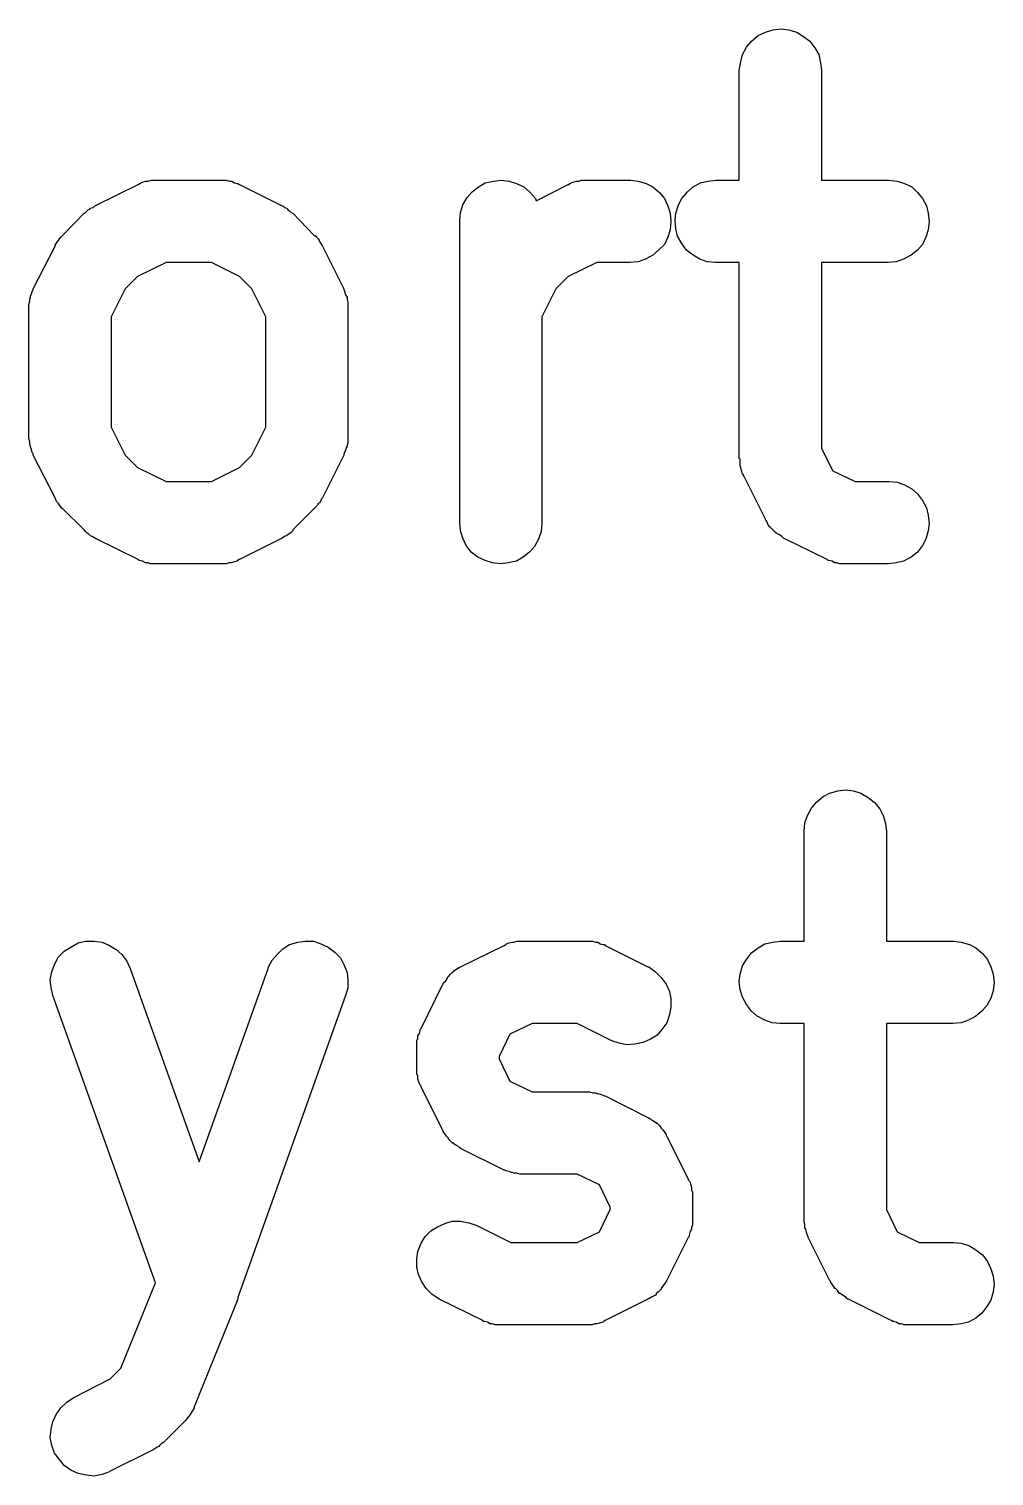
# Model space of a CAD drawing. Extents: x 94.4 to 145.6, y -140.8 to -106.9.
# Drawn here: x 116.122 to 117.296, y -117.15 to -115.391 of the extents above; entities that cross this region are included whole.
import ezdxf

# ---------------------------------------------------------------- set-up
doc = ezdxf.new("R2010")
doc.units = 0
doc.layers.add('BLACK', color=7, linetype='CONTINUOUS')

msp = doc.modelspace()

# ---------------------------------------------------------------- linework, layer by layer
at = {"layer": 'BLACK', "linetype": 'CONTINUOUS'}
for p, q in [((116.995, -115.413), (117.001, -115.406)), ((117.001, -115.406), (117.009, -115.399)), ((117.009, -115.399), (117.018, -115.395)), ((117.018, -115.395), (117.027, -115.392)), ((117.027, -115.392), (117.037, -115.391)), ((117.037, -115.391), (117.046, -115.392)), ((117.046, -115.392), (117.056, -115.395)), ((117.056, -115.395), (117.064, -115.4)), ((117.064, -115.4), (117.072, -115.406)), ((117.072, -115.406), (117.078, -115.414)), ((116.988, -115.431), (116.99, -115.422)), ((116.99, -115.422), (116.995, -115.413)), ((117.078, -115.414), (117.083, -115.422)), ((117.083, -115.422), (117.085, -115.432)), ((116.986, -115.441), (116.988, -115.431)), ((116.986, -115.575), (116.986, -115.441)), ((116.986, -115.441), (116.986, -115.441)), ((117.085, -115.432), (117.086, -115.441)), ((117.086, -115.441), (117.086, -115.575)), ((116.202, -115.606), (116.255, -115.58)), ((116.255, -115.58), (116.257, -115.579)), ((116.255, -115.58), (116.255, -115.58)), ((116.257, -115.579), (116.258, -115.578)), ((116.258, -115.578), (116.261, -115.577)), ((116.261, -115.577), (116.264, -115.576)), ((116.264, -115.576), (116.266, -115.576)), ((116.266, -115.576), (116.267, -115.576)), ((116.267, -115.576), (116.271, -115.575)), ((116.271, -115.575), (116.274, -115.575)), ((116.274, -115.575), (116.275, -115.575)), ((116.275, -115.575), (116.277, -115.575)), ((116.277, -115.575), (116.355, -115.575)), ((116.355, -115.575), (116.356, -115.575)), ((116.356, -115.575), (116.358, -115.575)), ((116.358, -115.575), (116.359, -115.575)), ((116.359, -115.575), (116.362, -115.575)), ((116.362, -115.575), (116.366, -115.576)), ((116.366, -115.576), (116.367, -115.576)), ((116.367, -115.576), (116.369, -115.576)), ((116.369, -115.576), (116.372, -115.578)), ((116.372, -115.578), (116.375, -115.579)), ((116.375, -115.579), (116.376, -115.579)), ((116.376, -115.579), (116.378, -115.58)), ((116.378, -115.58), (116.43, -115.606)), ((116.661, -115.589), (116.669, -115.583)), ((116.669, -115.583), (116.677, -115.578)), ((116.677, -115.578), (116.687, -115.576)), ((116.687, -115.576), (116.696, -115.575)), ((116.696, -115.575), (116.706, -115.576)), ((116.706, -115.576), (116.715, -115.579)), ((116.715, -115.579), (116.724, -115.583)), ((116.724, -115.583), (116.731, -115.589)), ((116.739, -115.6), (116.778, -115.58)), ((116.778, -115.58), (116.779, -115.58)), ((116.779, -115.58), (116.78, -115.579)), ((116.78, -115.579), (116.782, -115.578)), ((116.782, -115.578), (116.785, -115.577)), ((116.785, -115.577), (116.788, -115.576)), ((116.788, -115.576), (116.79, -115.576)), ((116.79, -115.576), (116.791, -115.576)), ((116.791, -115.576), (116.794, -115.575)), ((116.794, -115.575), (116.798, -115.575)), ((116.798, -115.575), (116.799, -115.575)), ((116.799, -115.575), (116.801, -115.575)), ((116.801, -115.575), (116.853, -115.575)), ((116.853, -115.575), (116.854, -115.575)), ((116.854, -115.575), (116.863, -115.576)), ((116.863, -115.576), (116.873, -115.579)), ((116.873, -115.579), (116.881, -115.583)), ((116.881, -115.583), (116.889, -115.59)), ((116.923, -115.589), (116.93, -115.583)), ((116.93, -115.583), (116.939, -115.578)), ((116.939, -115.578), (116.948, -115.576)), ((116.948, -115.576), (116.958, -115.575)), ((116.958, -115.575), (116.986, -115.575)), ((117.086, -115.575), (117.167, -115.575)), ((117.167, -115.575), (117.168, -115.575)), ((117.168, -115.575), (117.178, -115.576)), ((117.178, -115.576), (117.187, -115.579)), ((117.187, -115.579), (117.196, -115.583)), ((117.196, -115.583), (117.203, -115.59)), ((116.65, -115.605), (116.655, -115.596)), ((116.655, -115.596), (116.661, -115.589)), ((116.731, -115.589), (116.738, -115.597)), ((116.738, -115.597), (116.739, -115.6)), ((116.889, -115.59), (116.895, -115.597)), ((116.895, -115.597), (116.899, -115.606)), ((116.912, -115.605), (116.916, -115.597)), ((116.916, -115.597), (116.923, -115.589)), ((117.203, -115.59), (117.209, -115.597)), ((117.209, -115.597), (117.214, -115.606)), ((116.163, -115.642), (116.189, -115.615)), ((116.189, -115.615), (116.19, -115.615)), ((116.19, -115.615), (116.192, -115.613)), ((116.192, -115.613), (116.194, -115.611)), ((116.194, -115.611), (116.196, -115.61)), ((116.196, -115.61), (116.197, -115.609)), ((116.197, -115.609), (116.2, -115.608)), ((116.2, -115.608), (116.202, -115.606)), ((116.43, -115.606), (116.431, -115.606)), ((116.431, -115.606), (116.433, -115.608)), ((116.433, -115.608), (116.436, -115.609)), ((116.436, -115.609), (116.437, -115.611)), ((116.437, -115.611), (116.439, -115.612)), ((116.439, -115.612), (116.441, -115.614)), ((116.441, -115.614), (116.443, -115.615)), ((116.443, -115.615), (116.469, -115.642)), ((116.646, -115.624), (116.647, -115.614)), ((116.647, -115.614), (116.65, -115.605)), ((116.899, -115.606), (116.902, -115.615)), ((116.902, -115.615), (116.903, -115.625)), ((116.908, -115.624), (116.909, -115.615)), ((116.909, -115.615), (116.912, -115.605)), ((117.214, -115.606), (117.216, -115.615)), ((117.216, -115.615), (117.217, -115.625)), ((116.646, -115.625), (116.646, -115.624)), ((116.646, -115.991), (116.646, -115.625)), ((116.902, -115.635), (116.899, -115.644)), ((116.903, -115.625), (116.902, -115.635)), ((116.909, -115.634), (116.908, -115.624)), ((116.911, -115.643), (116.909, -115.634)), ((117.216, -115.635), (117.213, -115.644)), ((117.217, -115.625), (117.216, -115.635)), ((116.154, -115.654), (116.155, -115.652)), ((116.154, -115.655), (116.154, -115.654)), ((116.155, -115.652), (116.157, -115.649)), ((116.157, -115.649), (116.158, -115.648)), ((116.158, -115.648), (116.159, -115.646)), ((116.159, -115.646), (116.161, -115.644)), ((116.161, -115.644), (116.163, -115.642)), ((116.469, -115.642), (116.47, -115.642)), ((116.47, -115.642), (116.472, -115.644)), ((116.472, -115.644), (116.474, -115.646)), ((116.474, -115.646), (116.475, -115.648)), ((116.475, -115.648), (116.476, -115.65)), ((116.476, -115.65), (116.477, -115.652)), ((116.477, -115.652), (116.479, -115.655)), ((116.895, -115.653), (116.888, -115.66)), ((116.899, -115.644), (116.895, -115.653)), ((116.916, -115.652), (116.911, -115.643)), ((116.922, -115.66), (116.916, -115.652)), ((117.209, -115.653), (117.203, -115.66)), ((117.213, -115.644), (117.209, -115.653)), ((116.127, -115.707), (116.154, -115.655)), ((116.479, -115.655), (116.505, -115.707)), ((116.872, -115.671), (116.863, -115.674)), ((116.881, -115.666), (116.872, -115.671)), ((116.888, -115.66), (116.881, -115.666)), ((116.93, -115.666), (116.922, -115.66)), ((116.938, -115.671), (116.93, -115.666)), ((116.947, -115.674), (116.938, -115.671)), ((117.186, -115.671), (117.177, -115.674)), ((117.195, -115.666), (117.186, -115.671)), ((117.203, -115.66), (117.195, -115.666)), ((116.289, -115.675), (116.254, -115.692)), ((116.344, -115.675), (116.289, -115.675)), ((116.378, -115.692), (116.344, -115.675)), ((116.813, -115.675), (116.778, -115.692)), ((116.853, -115.675), (116.813, -115.675)), ((116.863, -115.674), (116.853, -115.675)), ((116.957, -115.675), (116.947, -115.674)), ((116.958, -115.675), (116.957, -115.675)), ((116.986, -115.675), (116.958, -115.675)), ((116.986, -115.913), (116.986, -115.675)), ((117.167, -115.675), (117.086, -115.675)), ((117.086, -115.675), (117.086, -115.901)), ((117.177, -115.674), (117.167, -115.675)), ((116.127, -115.708), (116.127, -115.707)), ((116.239, -115.707), (116.222, -115.741)), ((116.254, -115.692), (116.239, -115.707)), ((116.393, -115.707), (116.378, -115.692)), ((116.41, -115.741), (116.393, -115.707)), ((116.505, -115.707), (116.505, -115.708)), ((116.763, -115.707), (116.746, -115.741)), ((116.778, -115.692), (116.763, -115.707)), ((116.122, -115.726), (116.123, -115.722)), ((116.123, -115.719), (116.124, -115.718)), ((116.123, -115.722), (116.123, -115.719)), ((116.124, -115.716), (116.125, -115.713)), ((116.124, -115.718), (116.124, -115.716)), ((116.125, -115.713), (116.126, -115.71)), ((116.126, -115.71), (116.127, -115.708)), ((116.505, -115.708), (116.506, -115.709)), ((116.506, -115.709), (116.506, -115.71)), ((116.506, -115.71), (116.507, -115.714)), ((116.507, -115.714), (116.509, -115.717)), ((116.509, -115.717), (116.509, -115.718)), ((116.509, -115.718), (116.509, -115.72)), ((116.509, -115.72), (116.51, -115.723)), ((116.51, -115.723), (116.51, -115.726)), ((116.122, -115.727), (116.122, -115.726)), ((116.122, -115.729), (116.122, -115.727)), ((116.122, -115.887), (116.122, -115.729)), ((116.122, -115.729), (116.122, -115.729)), ((116.222, -115.741), (116.222, -115.875)), ((116.41, -115.875), (116.41, -115.741)), ((116.51, -115.726), (116.51, -115.728)), ((116.51, -115.728), (116.51, -115.729)), ((116.51, -115.729), (116.51, -115.887)), ((116.746, -115.741), (116.746, -115.991)), ((116.222, -115.875), (116.239, -115.909)), ((116.393, -115.909), (116.41, -115.875)), ((116.122, -115.888), (116.122, -115.887)), ((116.122, -115.889), (116.122, -115.888)), ((116.123, -115.893), (116.122, -115.889)), ((116.123, -115.896), (116.123, -115.893)), ((116.124, -115.898), (116.123, -115.896)), ((116.124, -115.899), (116.124, -115.898)), ((116.125, -115.902), (116.124, -115.899)), ((116.508, -115.9), (116.507, -115.903)), ((116.509, -115.898), (116.508, -115.9)), ((116.51, -115.894), (116.509, -115.897)), ((116.509, -115.897), (116.509, -115.898)), ((116.51, -115.887), (116.51, -115.887)), ((116.51, -115.887), (116.51, -115.889)), ((116.51, -115.889), (116.51, -115.89)), ((116.51, -115.89), (116.51, -115.894)), ((116.126, -115.906), (116.125, -115.902)), ((116.127, -115.907), (116.126, -115.906)), ((116.127, -115.908), (116.127, -115.907)), ((116.127, -115.909), (116.127, -115.908)), ((116.154, -115.961), (116.127, -115.909)), ((116.239, -115.909), (116.254, -115.924)), ((116.378, -115.924), (116.393, -115.909)), ((116.505, -115.909), (116.479, -115.961)), ((116.506, -115.906), (116.505, -115.908)), ((116.505, -115.908), (116.505, -115.909)), ((116.507, -115.903), (116.506, -115.906)), ((116.987, -115.914), (116.986, -115.913)), ((116.987, -115.916), (116.987, -115.914)), ((116.987, -115.919), (116.987, -115.916)), ((117.086, -115.901), (117.1, -115.928)), ((116.254, -115.924), (116.289, -115.941)), ((116.344, -115.941), (116.378, -115.924)), ((116.987, -115.922), (116.987, -115.919)), ((116.988, -115.924), (116.987, -115.922)), ((116.988, -115.925), (116.988, -115.924)), ((116.989, -115.929), (116.988, -115.925)), ((116.99, -115.932), (116.989, -115.929)), ((116.991, -115.933), (116.99, -115.932)), ((116.991, -115.934), (116.991, -115.933)), ((116.992, -115.935), (116.991, -115.934)), ((117.018, -115.987), (116.992, -115.935)), ((117.1, -115.928), (117.127, -115.941)), ((116.289, -115.941), (116.344, -115.941)), ((117.127, -115.941), (117.167, -115.941)), ((117.167, -115.941), (117.168, -115.941)), ((117.168, -115.941), (117.178, -115.942)), ((117.178, -115.942), (117.187, -115.945)), ((117.187, -115.945), (117.196, -115.95)), ((117.196, -115.95), (117.203, -115.956)), ((116.155, -115.964), (116.154, -115.961)), ((116.156, -115.966), (116.155, -115.964)), ((116.158, -115.968), (116.156, -115.966)), ((116.159, -115.97), (116.158, -115.968)), ((116.161, -115.972), (116.159, -115.97)), ((116.473, -115.97), (116.471, -115.972)), ((116.474, -115.968), (116.473, -115.97)), ((116.476, -115.967), (116.474, -115.968)), ((116.477, -115.964), (116.476, -115.967)), ((116.478, -115.962), (116.477, -115.964)), ((116.479, -115.961), (116.478, -115.962)), ((117.203, -115.956), (117.209, -115.964)), ((117.209, -115.964), (117.214, -115.973)), ((116.162, -115.974), (116.161, -115.972)), ((116.163, -115.974), (116.162, -115.974)), ((116.189, -116), (116.163, -115.974)), ((116.469, -115.974), (116.443, -116)), ((116.471, -115.972), (116.469, -115.974)), ((117.018, -115.988), (117.018, -115.987)), ((117.019, -115.989), (117.018, -115.988)), ((117.214, -115.973), (117.216, -115.982)), ((117.216, -115.982), (117.217, -115.992)), ((116.191, -116.002), (116.189, -116)), ((116.193, -116.004), (116.191, -116.002)), ((116.195, -116.005), (116.193, -116.004)), ((116.197, -116.007), (116.195, -116.005)), ((116.437, -116.006), (116.435, -116.007)), ((116.438, -116.005), (116.437, -116.006)), ((116.441, -116.003), (116.438, -116.005)), ((116.443, -116.001), (116.441, -116.003)), ((116.443, -116), (116.443, -116.001)), ((116.647, -116.001), (116.646, -115.991)), ((116.65, -116.01), (116.647, -116.001)), ((116.745, -116.002), (116.742, -116.011)), ((116.746, -115.992), (116.745, -116.002)), ((116.746, -115.991), (116.746, -115.992)), ((117.021, -115.993), (117.019, -115.989)), ((117.023, -115.996), (117.021, -115.993)), ((117.024, -115.997), (117.023, -115.996)), ((117.027, -116), (117.024, -115.997)), ((117.024, -115.997), (117.024, -115.997)), ((117.03, -116.003), (117.027, -116)), ((117.031, -116.003), (117.03, -116.003)), ((117.031, -116.004), (117.031, -116.003)), ((117.035, -116.006), (117.031, -116.004)), ((117.038, -116.008), (117.035, -116.006)), ((117.216, -116.001), (117.213, -116.011)), ((117.217, -115.992), (117.216, -116.001)), ((116.199, -116.008), (116.197, -116.007)), ((116.202, -116.01), (116.199, -116.008)), ((116.255, -116.036), (116.202, -116.01)), ((116.202, -116.01), (116.202, -116.01)), ((116.43, -116.01), (116.378, -116.036)), ((116.433, -116.008), (116.43, -116.01)), ((116.435, -116.007), (116.433, -116.008)), ((116.654, -116.019), (116.65, -116.01)), ((116.66, -116.027), (116.654, -116.019)), ((116.737, -116.02), (116.731, -116.027)), ((116.742, -116.011), (116.737, -116.02)), ((117.039, -116.009), (117.038, -116.008)), ((117.04, -116.01), (117.039, -116.009)), ((117.093, -116.036), (117.04, -116.01)), ((117.04, -116.01), (117.04, -116.01)), ((117.209, -116.019), (117.203, -116.027)), ((117.213, -116.011), (117.209, -116.019)), ((116.256, -116.037), (116.255, -116.036)), ((116.257, -116.037), (116.256, -116.037)), ((116.26, -116.038), (116.257, -116.037)), ((116.264, -116.04), (116.26, -116.038)), ((116.265, -116.04), (116.264, -116.04)), ((116.267, -116.04), (116.265, -116.04)), ((116.27, -116.041), (116.267, -116.04)), ((116.273, -116.041), (116.27, -116.041)), ((116.275, -116.041), (116.273, -116.041)), ((116.276, -116.041), (116.275, -116.041)), ((116.277, -116.041), (116.276, -116.041)), ((116.355, -116.041), (116.277, -116.041)), ((116.357, -116.041), (116.355, -116.041)), ((116.358, -116.041), (116.357, -116.041)), ((116.362, -116.041), (116.358, -116.041)), ((116.365, -116.04), (116.362, -116.041)), ((116.367, -116.04), (116.365, -116.04)), ((116.368, -116.04), (116.367, -116.04)), ((116.371, -116.039), (116.368, -116.04)), ((116.375, -116.038), (116.371, -116.039)), ((116.376, -116.037), (116.375, -116.038)), ((116.377, -116.036), (116.376, -116.037)), ((116.378, -116.036), (116.377, -116.036)), ((116.668, -116.033), (116.66, -116.027)), ((116.677, -116.037), (116.668, -116.033)), ((116.686, -116.04), (116.677, -116.037)), ((116.696, -116.041), (116.686, -116.04)), ((116.705, -116.04), (116.696, -116.041)), ((116.715, -116.038), (116.705, -116.04)), ((116.723, -116.033), (116.715, -116.038)), ((116.731, -116.027), (116.723, -116.033)), ((117.094, -116.037), (117.093, -116.036)), ((117.095, -116.037), (117.094, -116.037)), ((117.099, -116.038), (117.095, -116.037)), ((117.102, -116.04), (117.099, -116.038)), ((117.103, -116.04), (117.102, -116.04)), ((117.105, -116.04), (117.103, -116.04)), ((117.108, -116.041), (117.105, -116.04)), ((117.111, -116.041), (117.108, -116.041)), ((117.113, -116.041), (117.111, -116.041)), ((117.114, -116.041), (117.113, -116.041)), ((117.115, -116.041), (117.114, -116.041)), ((117.167, -116.041), (117.115, -116.041)), ((117.177, -116.04), (117.167, -116.041)), ((117.186, -116.038), (117.177, -116.04)), ((117.195, -116.033), (117.186, -116.038)), ((117.203, -116.027), (117.195, -116.033)), ((117.088, -116.324), (117.096, -116.32)), ((117.096, -116.32), (117.106, -116.317)), ((117.106, -116.317), (117.115, -116.316)), ((117.115, -116.316), (117.125, -116.317)), ((117.125, -116.317), (117.134, -116.32)), ((117.134, -116.32), (117.143, -116.325)), ((117.069, -116.347), (117.074, -116.338)), ((117.074, -116.338), (117.08, -116.331)), ((117.08, -116.331), (117.088, -116.324)), ((117.143, -116.325), (117.15, -116.331)), ((117.15, -116.331), (117.157, -116.339)), ((117.157, -116.339), (117.161, -116.347)), ((117.065, -116.366), (117.066, -116.356)), ((117.066, -116.356), (117.069, -116.347)), ((117.161, -116.347), (117.164, -116.357)), ((117.164, -116.357), (117.165, -116.366)), ((117.065, -116.5), (117.065, -116.366)), ((117.065, -116.366), (117.065, -116.366)), ((117.165, -116.366), (117.165, -116.5)), ((116.158, -116.519), (116.165, -116.512)), ((116.165, -116.512), (116.173, -116.507)), ((116.173, -116.507), (116.182, -116.502)), ((116.182, -116.502), (116.191, -116.5)), ((116.191, -116.5), (116.201, -116.5)), ((116.201, -116.5), (116.211, -116.501)), ((116.211, -116.501), (116.22, -116.505)), ((116.22, -116.505), (116.228, -116.51)), ((116.228, -116.51), (116.235, -116.516)), ((116.235, -116.516), (116.241, -116.524)), ((116.418, -116.523), (116.424, -116.516)), ((116.424, -116.516), (116.431, -116.509)), ((116.431, -116.509), (116.439, -116.504)), ((116.439, -116.504), (116.449, -116.501)), ((116.449, -116.501), (116.458, -116.5)), ((116.458, -116.5), (116.468, -116.5)), ((116.468, -116.5), (116.477, -116.503)), ((116.477, -116.503), (116.486, -116.507)), ((116.486, -116.507), (116.494, -116.513)), ((116.494, -116.513), (116.501, -116.52)), ((116.647, -116.531), (116.7, -116.505)), ((116.7, -116.505), (116.702, -116.504)), ((116.7, -116.505), (116.7, -116.505)), ((116.702, -116.504), (116.703, -116.503)), ((116.703, -116.503), (116.706, -116.502)), ((116.706, -116.502), (116.71, -116.501)), ((116.71, -116.501), (116.711, -116.501)), ((116.711, -116.501), (116.712, -116.501)), ((116.712, -116.501), (116.716, -116.5)), ((116.716, -116.5), (116.719, -116.5)), ((116.719, -116.5), (116.721, -116.5)), ((116.721, -116.5), (116.722, -116.5)), ((116.722, -116.5), (116.801, -116.5)), ((116.801, -116.5), (116.803, -116.5)), ((116.801, -116.5), (116.801, -116.5)), ((116.803, -116.5), (116.804, -116.5)), ((116.804, -116.5), (116.808, -116.5)), ((116.808, -116.5), (116.811, -116.501)), ((116.811, -116.501), (116.813, -116.501)), ((116.813, -116.501), (116.814, -116.501)), ((116.814, -116.501), (116.817, -116.503)), ((116.817, -116.503), (116.82, -116.504)), ((116.82, -116.504), (116.822, -116.504)), ((116.822, -116.504), (116.823, -116.505)), ((116.823, -116.505), (116.875, -116.531)), ((116.995, -116.522), (117.001, -116.514)), ((117.001, -116.514), (117.009, -116.508)), ((117.009, -116.508), (117.017, -116.503)), ((117.017, -116.503), (117.027, -116.501)), ((117.027, -116.501), (117.036, -116.5)), ((117.036, -116.5), (117.065, -116.5)), ((117.165, -116.5), (117.246, -116.5)), ((117.246, -116.5), (117.247, -116.5)), ((117.247, -116.5), (117.256, -116.501)), ((117.256, -116.501), (117.266, -116.504)), ((117.266, -116.504), (117.274, -116.508)), ((117.274, -116.508), (117.282, -116.515)), ((117.282, -116.515), (117.288, -116.522)), ((116.15, -116.537), (116.153, -116.528)), ((116.153, -116.528), (116.158, -116.519)), ((116.241, -116.524), (116.245, -116.533)), ((116.245, -116.533), (116.329, -116.768)), ((116.329, -116.768), (116.413, -116.533)), ((116.413, -116.532), (116.418, -116.523)), ((116.413, -116.533), (116.413, -116.532)), ((116.501, -116.52), (116.505, -116.528)), ((116.505, -116.528), (116.509, -116.538)), ((116.642, -116.534), (116.645, -116.532)), ((116.645, -116.532), (116.646, -116.532)), ((116.646, -116.532), (116.647, -116.531)), ((116.875, -116.531), (116.876, -116.531)), ((116.876, -116.531), (116.884, -116.537)), ((116.987, -116.54), (116.99, -116.53)), ((116.99, -116.53), (116.995, -116.522)), ((117.288, -116.522), (117.292, -116.531)), ((117.292, -116.531), (117.295, -116.54)), ((116.148, -116.547), (116.15, -116.537)), ((116.149, -116.556), (116.148, -116.547)), ((116.509, -116.538), (116.51, -116.547)), ((116.51, -116.547), (116.51, -116.557)), ((116.626, -116.551), (116.629, -116.548)), ((116.626, -116.552), (116.626, -116.551)), ((116.629, -116.548), (116.631, -116.545)), ((116.631, -116.544), (116.632, -116.543)), ((116.631, -116.545), (116.631, -116.544)), ((116.632, -116.543), (116.635, -116.54)), ((116.635, -116.54), (116.637, -116.538)), ((116.637, -116.538), (116.638, -116.537)), ((116.638, -116.537), (116.639, -116.536)), ((116.639, -116.536), (116.642, -116.534)), ((116.884, -116.537), (116.891, -116.544)), ((116.891, -116.544), (116.897, -116.552)), ((116.986, -116.549), (116.987, -116.54)), ((116.987, -116.559), (116.986, -116.549)), ((117.295, -116.54), (117.296, -116.55)), ((117.296, -116.55), (117.295, -116.56)), ((116.151, -116.566), (116.149, -116.556)), ((116.276, -116.915), (116.151, -116.566)), ((116.151, -116.566), (116.151, -116.566)), ((116.507, -116.566), (116.376, -116.933)), ((116.51, -116.557), (116.507, -116.566)), ((116.599, -116.606), (116.625, -116.553)), ((116.625, -116.553), (116.626, -116.552)), ((116.625, -116.553), (116.625, -116.553)), ((116.897, -116.552), (116.901, -116.561)), ((116.901, -116.561), (116.903, -116.57)), ((116.99, -116.568), (116.987, -116.559)), ((116.995, -116.577), (116.99, -116.568)), ((117.295, -116.56), (117.292, -116.569)), ((116.903, -116.58), (116.901, -116.589)), ((116.903, -116.57), (116.903, -116.58)), ((117.001, -116.585), (116.995, -116.577)), ((117.008, -116.591), (117.001, -116.585)), ((117.281, -116.585), (117.274, -116.591)), ((117.287, -116.578), (117.281, -116.585)), ((117.292, -116.569), (117.287, -116.578)), ((116.734, -116.6), (116.707, -116.613)), ((116.789, -116.6), (116.734, -116.6)), ((116.831, -116.621), (116.789, -116.6)), ((116.898, -116.599), (116.892, -116.607)), ((116.901, -116.589), (116.898, -116.599)), ((117.017, -116.596), (117.008, -116.591)), ((117.026, -116.599), (117.017, -116.596)), ((117.036, -116.6), (117.026, -116.599)), ((117.065, -116.6), (117.036, -116.6)), ((117.036, -116.6), (117.036, -116.6)), ((117.065, -116.838), (117.065, -116.6)), ((117.246, -116.6), (117.165, -116.6)), ((117.165, -116.6), (117.165, -116.826)), ((117.256, -116.599), (117.246, -116.6)), ((117.265, -116.596), (117.256, -116.599)), ((117.274, -116.591), (117.265, -116.596)), ((116.594, -116.621), (116.595, -116.618)), ((116.594, -116.625), (116.594, -116.621)), ((116.595, -116.615), (116.597, -116.612)), ((116.595, -116.616), (116.595, -116.615)), ((116.595, -116.618), (116.595, -116.616)), ((116.597, -116.612), (116.598, -116.609)), ((116.598, -116.607), (116.599, -116.606)), ((116.598, -116.609), (116.598, -116.607)), ((116.707, -116.613), (116.694, -116.64)), ((116.84, -116.624), (116.831, -116.621)), ((116.878, -116.619), (116.869, -116.623)), ((116.886, -116.614), (116.878, -116.619)), ((116.892, -116.607), (116.886, -116.614)), ((116.594, -116.626), (116.594, -116.625)), ((116.594, -116.628), (116.594, -116.626)), ((116.594, -116.654), (116.594, -116.628)), ((116.594, -116.628), (116.594, -116.628)), ((116.849, -116.626), (116.84, -116.624)), ((116.859, -116.625), (116.849, -116.626)), ((116.869, -116.623), (116.859, -116.625)), ((116.594, -116.656), (116.594, -116.654)), ((116.594, -116.657), (116.594, -116.656)), ((116.694, -116.64), (116.694, -116.643)), ((116.694, -116.643), (116.707, -116.67)), ((116.594, -116.661), (116.594, -116.657)), ((116.595, -116.664), (116.594, -116.661)), ((116.595, -116.666), (116.595, -116.664)), ((116.595, -116.667), (116.595, -116.666)), ((116.596, -116.67), (116.595, -116.667)), ((116.597, -116.673), (116.596, -116.67)), ((116.598, -116.675), (116.597, -116.673)), ((116.707, -116.67), (116.734, -116.683)), ((116.599, -116.676), (116.598, -116.675)), ((116.599, -116.677), (116.599, -116.676)), ((116.625, -116.729), (116.599, -116.677)), ((116.734, -116.683), (116.801, -116.683)), ((116.801, -116.683), (116.801, -116.683)), ((116.801, -116.683), (116.803, -116.683)), ((116.803, -116.683), (116.804, -116.683)), ((116.804, -116.683), (116.808, -116.684)), ((116.808, -116.684), (116.811, -116.684)), ((116.811, -116.684), (116.813, -116.685)), ((116.813, -116.685), (116.814, -116.685)), ((116.814, -116.685), (116.817, -116.686)), ((116.817, -116.686), (116.82, -116.687)), ((116.82, -116.687), (116.822, -116.688)), ((116.822, -116.688), (116.823, -116.688)), ((116.823, -116.688), (116.875, -116.714)), ((116.875, -116.714), (116.876, -116.715)), ((116.876, -116.715), (116.877, -116.715)), ((116.877, -116.715), (116.878, -116.716)), ((116.878, -116.716), (116.881, -116.718)), ((116.881, -116.718), (116.884, -116.72)), ((116.884, -116.72), (116.885, -116.721)), ((116.885, -116.721), (116.886, -116.721)), ((116.886, -116.721), (116.889, -116.724)), ((116.889, -116.724), (116.891, -116.727)), ((116.891, -116.727), (116.892, -116.728)), ((116.626, -116.73), (116.625, -116.729)), ((116.626, -116.731), (116.626, -116.73)), ((116.628, -116.734), (116.626, -116.731)), ((116.63, -116.737), (116.628, -116.734)), ((116.631, -116.738), (116.63, -116.737)), ((116.632, -116.739), (116.631, -116.738)), ((116.634, -116.742), (116.632, -116.739)), ((116.637, -116.745), (116.634, -116.742)), ((116.892, -116.728), (116.893, -116.729)), ((116.893, -116.729), (116.895, -116.732)), ((116.895, -116.732), (116.897, -116.735)), ((116.897, -116.735), (116.897, -116.736)), ((116.897, -116.736), (116.898, -116.737)), ((116.898, -116.737), (116.924, -116.789)), ((116.638, -116.745), (116.637, -116.745)), ((116.639, -116.746), (116.638, -116.745)), ((116.642, -116.748), (116.639, -116.746)), ((116.645, -116.75), (116.642, -116.748)), ((116.646, -116.751), (116.645, -116.75)), ((116.647, -116.751), (116.646, -116.751)), ((116.647, -116.752), (116.647, -116.751)), ((116.7, -116.778), (116.647, -116.752)), ((116.701, -116.778), (116.7, -116.778)), ((116.702, -116.779), (116.701, -116.778)), ((116.706, -116.78), (116.702, -116.779)), ((116.709, -116.781), (116.706, -116.78)), ((116.71, -116.781), (116.709, -116.781)), ((116.712, -116.782), (116.71, -116.781)), ((116.715, -116.782), (116.712, -116.782)), ((116.719, -116.783), (116.715, -116.782)), ((116.72, -116.783), (116.719, -116.783)), ((116.721, -116.783), (116.72, -116.783)), ((116.722, -116.783), (116.721, -116.783)), ((116.789, -116.783), (116.722, -116.783)), ((116.816, -116.796), (116.789, -116.783)), ((116.829, -116.823), (116.816, -116.796)), ((116.924, -116.789), (116.924, -116.79)), ((116.924, -116.79), (116.925, -116.791)), ((116.925, -116.791), (116.926, -116.792)), ((116.926, -116.792), (116.927, -116.796)), ((116.927, -116.796), (116.928, -116.799)), ((116.928, -116.799), (116.928, -116.8)), ((116.928, -116.8), (116.928, -116.802)), ((116.928, -116.802), (116.929, -116.805)), ((116.929, -116.805), (116.929, -116.809)), ((116.929, -116.809), (116.929, -116.81)), ((116.929, -116.81), (116.929, -116.812)), ((116.929, -116.812), (116.929, -116.838)), ((116.816, -116.853), (116.829, -116.826)), ((116.829, -116.826), (116.829, -116.823)), ((117.165, -116.826), (117.178, -116.853)), ((116.611, -116.852), (116.619, -116.847)), ((116.619, -116.847), (116.628, -116.843)), ((116.628, -116.843), (116.637, -116.84)), ((116.637, -116.84), (116.647, -116.84)), ((116.647, -116.84), (116.657, -116.842)), ((116.657, -116.842), (116.666, -116.845)), ((116.666, -116.845), (116.708, -116.866)), ((116.928, -116.85), (116.927, -116.851)), ((116.929, -116.845), (116.928, -116.848)), ((116.928, -116.848), (116.928, -116.85)), ((116.929, -116.838), (116.929, -116.838)), ((116.929, -116.838), (116.929, -116.84)), ((116.929, -116.84), (116.929, -116.841)), ((116.929, -116.841), (116.929, -116.845)), ((117.065, -116.839), (117.065, -116.838)), ((117.065, -116.841), (117.065, -116.839)), ((117.066, -116.844), (117.065, -116.841)), ((117.066, -116.847), (117.066, -116.844)), ((117.066, -116.849), (117.066, -116.847)), ((117.067, -116.85), (117.066, -116.849)), ((117.068, -116.854), (117.067, -116.85)), ((116.595, -116.877), (116.599, -116.867)), ((116.599, -116.867), (116.604, -116.859)), ((116.604, -116.859), (116.611, -116.852)), ((116.708, -116.866), (116.789, -116.866)), ((116.789, -116.866), (116.816, -116.853)), ((116.924, -116.86), (116.898, -116.912)), ((116.925, -116.859), (116.924, -116.86)), ((116.926, -116.854), (116.925, -116.857)), ((116.925, -116.857), (116.925, -116.859)), ((116.927, -116.851), (116.926, -116.854)), ((117.069, -116.857), (117.068, -116.854)), ((117.069, -116.858), (117.069, -116.857)), ((117.07, -116.859), (117.069, -116.858)), ((117.07, -116.86), (117.07, -116.859)), ((117.096, -116.912), (117.07, -116.86)), ((117.178, -116.853), (117.205, -116.866)), ((117.205, -116.866), (117.246, -116.866)), ((117.246, -116.866), (117.247, -116.866)), ((117.247, -116.866), (117.256, -116.867)), ((117.256, -116.867), (117.266, -116.87)), ((116.594, -116.886), (116.595, -116.877)), ((117.266, -116.87), (117.274, -116.875)), ((117.274, -116.875), (117.282, -116.881)), ((117.282, -116.881), (117.288, -116.889)), ((116.594, -116.896), (116.594, -116.886)), ((116.596, -116.905), (116.594, -116.896)), ((117.288, -116.889), (117.292, -116.898)), ((117.292, -116.898), (117.295, -116.907)), ((116.234, -117.019), (116.276, -116.915)), ((116.6, -116.914), (116.596, -116.905)), ((116.605, -116.922), (116.6, -116.914)), ((116.894, -116.918), (116.892, -116.921)), ((116.896, -116.915), (116.894, -116.918)), ((116.897, -116.914), (116.896, -116.915)), ((116.898, -116.912), (116.897, -116.913)), ((116.897, -116.913), (116.897, -116.914)), ((117.097, -116.913), (117.096, -116.912)), ((117.097, -116.914), (117.097, -116.913)), ((117.1, -116.918), (117.097, -116.914)), ((117.102, -116.921), (117.1, -116.918)), ((117.295, -116.907), (117.296, -116.917)), ((117.296, -116.917), (117.295, -116.926)), ((116.376, -116.935), (116.323, -117.066)), ((116.376, -116.933), (116.376, -116.934)), ((116.376, -116.934), (116.376, -116.934)), ((116.376, -116.934), (116.376, -116.935)), ((116.612, -116.929), (116.605, -116.922)), ((116.621, -116.935), (116.612, -116.929)), ((116.674, -116.961), (116.621, -116.935)), ((116.621, -116.935), (116.621, -116.935)), ((116.875, -116.935), (116.823, -116.961)), ((116.876, -116.934), (116.875, -116.935)), ((116.877, -116.934), (116.876, -116.934)), ((116.88, -116.932), (116.877, -116.934)), ((116.884, -116.93), (116.88, -116.932)), ((116.885, -116.929), (116.884, -116.93)), ((116.888, -116.926), (116.885, -116.928)), ((116.885, -116.928), (116.885, -116.929)), ((116.891, -116.923), (116.888, -116.926)), ((116.892, -116.921), (116.891, -116.922)), ((116.891, -116.922), (116.891, -116.923)), ((117.102, -116.922), (117.102, -116.921)), ((117.103, -116.922), (117.102, -116.922)), ((117.106, -116.925), (117.103, -116.922)), ((117.108, -116.928), (117.106, -116.925)), ((117.109, -116.928), (117.108, -116.928)), ((117.11, -116.929), (117.109, -116.928)), ((117.113, -116.931), (117.11, -116.929)), ((117.116, -116.933), (117.113, -116.931)), ((117.117, -116.934), (117.116, -116.933)), ((117.118, -116.935), (117.117, -116.934)), ((117.119, -116.935), (117.118, -116.935)), ((117.171, -116.961), (117.119, -116.935)), ((117.292, -116.936), (117.287, -116.944)), ((117.295, -116.926), (117.292, -116.936)), ((117.281, -116.952), (117.274, -116.958)), ((117.287, -116.944), (117.281, -116.952)), ((116.675, -116.962), (116.674, -116.961)), ((116.676, -116.962), (116.675, -116.962)), ((116.68, -116.963), (116.676, -116.962)), ((116.683, -116.965), (116.68, -116.963)), ((116.684, -116.965), (116.683, -116.965)), ((116.686, -116.965), (116.684, -116.965)), ((116.689, -116.966), (116.686, -116.965)), ((116.692, -116.966), (116.689, -116.966)), ((116.694, -116.966), (116.692, -116.966)), ((116.695, -116.966), (116.694, -116.966)), ((116.696, -116.966), (116.695, -116.966)), ((116.801, -116.966), (116.696, -116.966)), ((116.802, -116.966), (116.801, -116.966)), ((116.804, -116.966), (116.802, -116.966)), ((116.807, -116.966), (116.804, -116.966)), ((116.81, -116.965), (116.807, -116.966)), ((116.812, -116.965), (116.81, -116.965)), ((116.813, -116.965), (116.812, -116.965)), ((116.816, -116.964), (116.813, -116.965)), ((116.82, -116.963), (116.816, -116.964)), ((116.821, -116.962), (116.82, -116.963)), ((116.822, -116.961), (116.821, -116.962)), ((116.823, -116.961), (116.822, -116.961)), ((117.173, -116.962), (117.171, -116.961)), ((117.174, -116.962), (117.173, -116.962)), ((117.177, -116.963), (117.174, -116.962)), ((117.18, -116.965), (117.177, -116.963)), ((117.182, -116.965), (117.18, -116.965)), ((117.183, -116.965), (117.182, -116.965)), ((117.187, -116.966), (117.183, -116.965)), ((117.19, -116.966), (117.187, -116.966)), ((117.191, -116.966), (117.19, -116.966)), ((117.193, -116.966), (117.191, -116.966)), ((117.194, -116.966), (117.193, -116.966)), ((117.246, -116.966), (117.194, -116.966)), ((117.256, -116.965), (117.246, -116.966)), ((117.265, -116.963), (117.256, -116.965)), ((117.274, -116.958), (117.265, -116.963)), ((116.221, -117.032), (116.234, -117.019)), ((116.176, -117.055), (116.221, -117.032)), ((116.161, -117.067), (116.168, -117.06)), ((116.168, -117.06), (116.176, -117.055)), ((116.151, -117.084), (116.155, -117.075)), ((116.155, -117.075), (116.161, -117.067)), ((116.318, -117.075), (116.312, -117.083)), ((116.323, -117.067), (116.318, -117.075)), ((116.323, -117.066), (116.323, -117.066)), ((116.323, -117.066), (116.323, -117.067)), ((116.148, -117.103), (116.149, -117.093)), ((116.149, -117.093), (116.151, -117.084)), ((116.312, -117.083), (116.286, -117.109)), ((116.15, -117.113), (116.148, -117.103)), ((116.153, -117.122), (116.15, -117.113)), ((116.28, -117.114), (116.278, -117.115)), ((116.281, -117.113), (116.28, -117.114)), ((116.283, -117.111), (116.281, -117.113)), ((116.286, -117.109), (116.283, -117.111)), ((116.286, -117.109), (116.286, -117.109)), ((116.159, -117.13), (116.153, -117.122)), ((116.165, -117.137), (116.159, -117.13)), ((116.273, -117.118), (116.221, -117.144)), ((116.275, -117.117), (116.273, -117.118)), ((116.278, -117.115), (116.275, -117.117)), ((116.173, -117.143), (116.165, -117.137)), ((116.182, -117.147), (116.173, -117.143)), ((116.192, -117.149), (116.182, -117.147)), ((116.201, -117.15), (116.192, -117.149)), ((116.211, -117.148), (116.201, -117.15)), ((116.22, -117.145), (116.211, -117.148)), ((116.221, -117.144), (116.22, -117.145))]:
    msp.add_line(p, q, dxfattribs=at)

doc.saveas('drawing.dxf')
